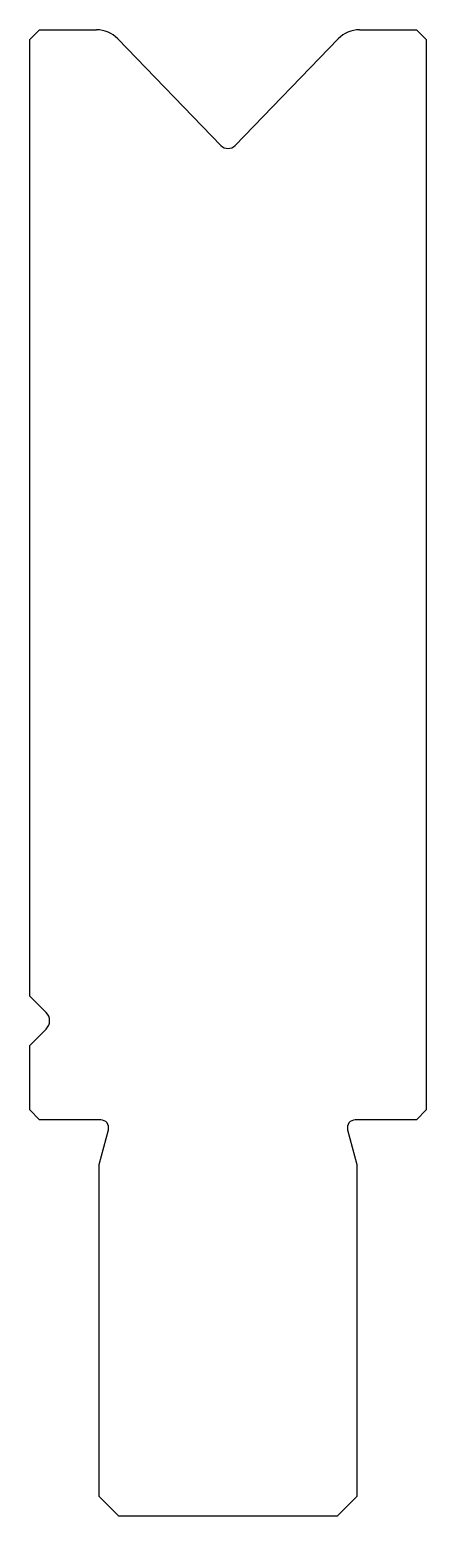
# Model space of a CAD drawing. Header units: metres. Extents: x -11.7 to 8.3, y -44.9 to 30.1.
import ezdxf

# ---------------------------------------------------------------- set-up
doc = ezdxf.new("R2010")
doc.units = ezdxf.units.M

msp = doc.modelspace()

# ---------------------------------------------------------------- linework, layer by layer
for p, q in [((-11.182683, 30.060465), (-11.682683, 29.560465)), ((-11.182683, 30.060465), (-8.319396, 30.060465)), ((4.954029, 30.060465), (7.817317, 30.060465)), ((8.317317, 29.560465), (7.817317, 30.060465)), ((-11.682683, -18.691007), (-11.682683, 29.560465)), ((-7.240386, 29.602452), (-2.042353, 24.219732)), ((-1.323013, 24.219732), (3.875019, 29.602452)), ((8.317317, 29.560465), (8.317317, -24.439535)), ((-10.858419, -19.515271), (-11.682683, -18.691007)), ((-11.682683, -21.188063), (-10.858419, -20.363799)), ((-11.682683, -24.439535), (-11.682683, -21.188063)), ((-11.682683, -24.439535), (-11.182683, -24.939535)), ((7.817317, -24.939535), (8.317317, -24.439535)), ((-8.102683, -24.939535), (-11.182683, -24.939535)), ((-8.182683, -27.183581), (-7.716313, -25.443063)), ((4.350946, -25.443063), (4.817317, -27.183581)), ((7.817317, -24.939535), (4.737317, -24.939535)), ((-8.182683, -43.939535), (-8.182683, -27.183581)), ((4.817317, -27.183581), (4.817317, -43.939535)), ((-8.182683, -43.939535), (-7.182683, -44.939535)), ((3.817317, -44.939535), (4.817317, -43.939535)), ((3.817317, -44.939535), (-7.182683, -44.939535))]:
    msp.add_line(p, q)
for centre, radius, start, end in [((-8.319396, 28.560465), 1.5, 44, 90), ((4.954029, 28.560465), 1.5, 90, 136), ((-1.682683, 24.567061), 0.5, 224, 316), ((-11.282683, -19.939535), 0.6, 315, 45), ((-8.102683, -25.339535), 0.4, 345, 90), ((4.737317, -25.339535), 0.4, 90, 195)]:
    msp.add_arc(centre, radius, start, end)

doc.saveas('drawing.dxf')
